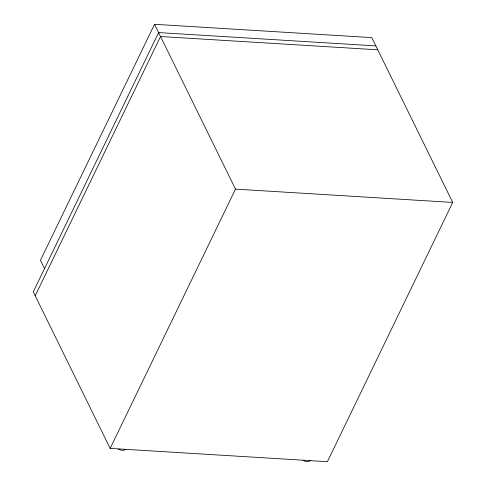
<?xml version="1.0" encoding="UTF-8"?>
<svg xmlns="http://www.w3.org/2000/svg" width="486" height="486" viewBox="0 0 486 486"><rect width="100%" height="100%" fill="white"/><g stroke="black" fill="none" stroke-linecap="round" stroke-linejoin="round"><path stroke-width="0.73" d="M375.842 45.891L158.612 32.586L33.273 291.855L110.158 448.39L327.388 461.7L452.727 202.431L371.772 37.61L154.542 24.3L40.453 260.308L44.524 268.588M35.205 295.78L160.538 36.511L377.768 49.815M110.158 448.39L235.497 189.121L154.542 24.3M235.497 189.121L452.727 202.431M125.4 449.422A5.741 3.25 25.8 0 1 118.305 448.985M310.153 460.74A5.741 3.25 25.8 0 1 303.057 460.309"/></g></svg>
